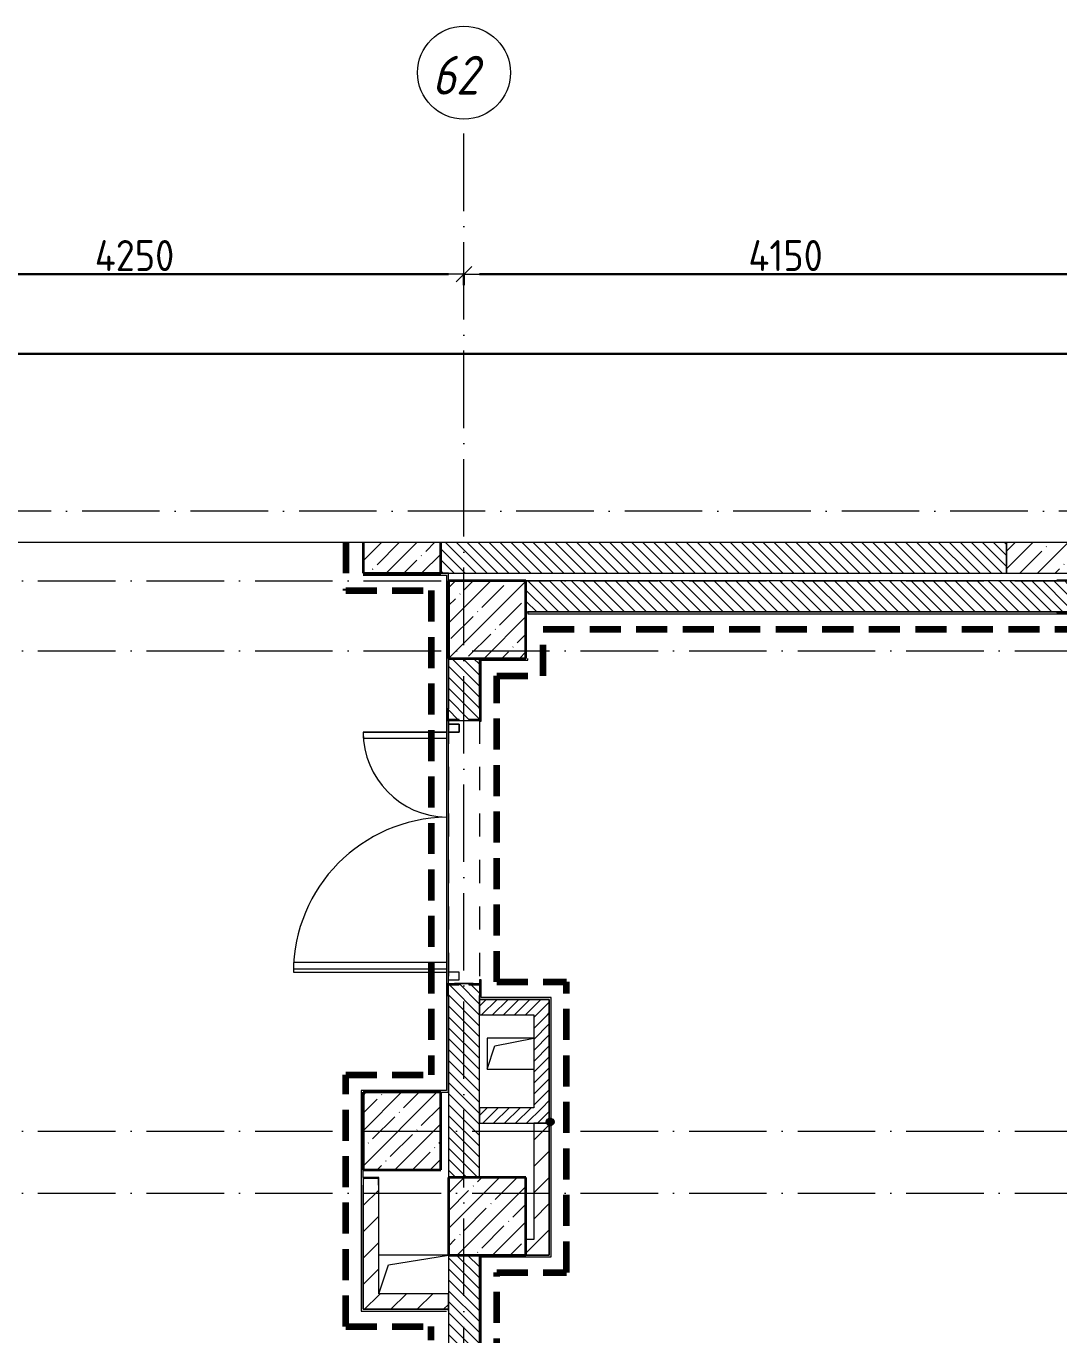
# Model space of a CAD drawing. Header units: millimetres. Extents: x -17017 to 628417, y -109036 to 199237.
# Drawn here: x 82806 to 89467, y -62480 to -54035 of the extents above; entities that cross this region are included whole.
import ezdxf

# ---------------------------------------------------------------- set-up
doc = ezdxf.new("R2010")
doc.units = ezdxf.units.MM
for name, pattern in [('01 Штриховая _2 мм_', [300, 200, -100]), ('50_200_ШТРИХ_1Т_ш5_п1_п1_', [700, 500, -100, 0, -100]), ('Штрих короткий', [300, 150, -150]), ('Штриховая _2 мм - 1 мм_', [300, 200, -100])]:
    doc.linetypes.add(name, pattern=pattern)
for name, color, linetype, lineweight in [('0-1', 7, 'Continuous', 5), ('0-2', 7, 'Continuous', 9), ('Двери', 7, 'Continuous', 9), ('Марки стен', 7, 'Continuous', 9), ('Несущие колонны', 7, 'Continuous', 9), ('Несущие колонны-1', 7, 'Continuous', 35), ('Обобщенные модели', 7, 'Continuous', 9), ('Общие ребра', 7, 'Continuous', 9), ('Оси', 7, 'Continuous', 9), ('Оси-1', 7, 'Continuous', 20), ('Оси-2', 7, '50_200_ШТРИХ_1Т_ш5_п1_п1_', 9), ('Перемычка-1', 7, 'Штрих короткий', 9), ('Размеры', 7, 'Continuous', 15), ('Стены-1', 7, 'Continuous', 13), ('стяжа', 7, 'Continuous', 30), ('Штриховка разреза-1', 7, 'Continuous', 9), ('Элементы узлов', 7, 'Continuous', 9)]:
    doc.layers.add(name, color=color, linetype=linetype, lineweight=lineweight)
doc.layers.add('СТ-1_1', color=7, linetype='Штриховая _2 мм - 1 мм_', lineweight=90, true_color=0x888888)
doc.layers.add('СТ-1_13', color=7, linetype='01 Штриховая _2 мм_', lineweight=90, true_color=0xd5d3c7)
doc.layers.get('0-2').off()
doc.styles.add('ISOCPEUR_I_1', font='isocpeui.ttf', dxfattribs={"width": 0.85, "height": 2.5})
doc.styles.add('СПДС', font='isocpeur.ttf', dxfattribs={"width": 0.9})
doc.dimstyles.new('Размера А3', dxfattribs={"dimtxt": 200, "dimasz": 100, "dimexe": 70, "dimexo": 100, "dimgap": 20, "dimtad": 1, "dimdec": 0, "dimrnd": 10, "dimzin": 0, "dimdsep": 46, "dimtxsty": 'СПДС', "dimblk": 'ARROWHEAD_6', "dimcen": 1, "dimclrd": 256, "dimclre": 256, "dimclrt": 256, "dimazin": 0, "dimtfac": 1, "dimtdec": 0, "dimtmove": 2, "dimatfit": 3, "dimfxl": 1, "dimtolj": 1, "dimtzin": 0, "dimarcsym": 0})
pattern_1 = [(135, (0, 0), (-35.35534, -35.35534), [])]
pattern_2 = [(45, (0, 0), (-84.85281, 84.85281), [])]
pattern_3 = [(45, (0, 0), (-35.35534, 35.35534), [])]

# ---------------------------------------------------------------- blocks, each defined once
blk = doc.blocks.new('Ось сетки - Круг_Ø6_00__ISO-2_5_0_9K_-16731441-АИ2_02_План отделки стен 2-го этажа _Часть 2_')
at = {"layer": 'Оси-1'}
blk.add_circle((0, 0), 3, dxfattribs=at)
blk = doc.blocks.new('ARROWHEAD_6')
at = {"color": 0, "linetype": 'Continuous'}
for p, q in [((0, 0), (-1, 0)), ((-0.5, -0.5), (0.5, 0.5))]:
    blk.add_line(p, q, dxfattribs=at)
blk = doc.blocks.new('*D696')
at = {"layer": 'Defpoints', "color": 0, "transparency": 16777216}
for p in [(81379.9, -55529.4), (85629.9, -55529.4), (85629.9, -55635.4)]:
    blk.add_point(p, dxfattribs=at)
at = {"layer": 'Размеры', "lineweight": -2, "transparency": 16777216}
for p, q in [((81379.9, -55629.4), (81379.9, -55705.4)), ((81479.9, -55635.4), (85529.9, -55635.4)), ((85629.9, -55629.4), (85629.9, -55705.4))]:
    blk.add_line(p, q, dxfattribs=at)
at = {"layer": 'Размеры', "lineweight": -2, "transparency": 16777216, "xscale": 100, "yscale": 100, "zscale": 100, "rotation": 180}
blk.add_blockref('ARROWHEAD_6', (81379.9, -55635.4), dxfattribs=at)
at = {"layer": 'Размеры', "lineweight": -2, "transparency": 16777216, "xscale": 100, "yscale": 100, "zscale": 100}
blk.add_blockref('ARROWHEAD_6', (85629.9, -55635.4), dxfattribs=at)
at = {"layer": 'Размеры', "transparency": 16777216, "insert": (83504.9, -55515.4), "char_height": 200, "width": 2.564, "attachment_point": 5, "style": 'СПДС'}
blk.add_mtext('\\A1;4250', dxfattribs=at)
blk = doc.blocks.new('*D697')
at = {"layer": 'Defpoints', "color": 0, "transparency": 16777216}
for p in [(85629.9, -55529.4), (89779.9, -55529.4), (89779.9, -55635.4)]:
    blk.add_point(p, dxfattribs=at)
at = {"layer": 'Размеры', "lineweight": -2, "transparency": 16777216}
for p, q in [((85629.9, -55629.4), (85629.9, -55705.4)), ((85729.9, -55635.4), (89679.9, -55635.4)), ((89779.9, -55629.4), (89779.9, -55705.4))]:
    blk.add_line(p, q, dxfattribs=at)
at = {"layer": 'Размеры', "lineweight": -2, "transparency": 16777216, "xscale": 100, "yscale": 100, "zscale": 100, "rotation": 180}
blk.add_blockref('ARROWHEAD_6', (85629.9, -55635.4), dxfattribs=at)
at = {"layer": 'Размеры', "lineweight": -2, "transparency": 16777216, "xscale": 100, "yscale": 100, "zscale": 100}
blk.add_blockref('ARROWHEAD_6', (89779.9, -55635.4), dxfattribs=at)
at = {"layer": 'Размеры', "transparency": 16777216, "insert": (87704.9, -55515.4), "char_height": 200, "width": 2.375, "attachment_point": 5, "style": 'СПДС'}
blk.add_mtext('\\A1;4150', dxfattribs=at)
blk = doc.blocks.new('*D699')
at = {"layer": 'Defpoints', "color": 0, "transparency": 16777216}
for p in [(61229.9, -56043.7), (93429.9, -56043.7), (93429.9, -56149.8)]:
    blk.add_point(p, dxfattribs=at)
at = {"layer": 'Размеры', "lineweight": -2, "transparency": 16777216}
for p, q in [((61229.9, -56143.7), (61229.9, -56219.8)), ((61329.9, -56149.8), (93329.9, -56149.8)), ((93429.9, -56143.7), (93429.9, -56219.8))]:
    blk.add_line(p, q, dxfattribs=at)
at = {"layer": 'Размеры', "lineweight": -2, "transparency": 16777216, "xscale": 100, "yscale": 100, "zscale": 100, "rotation": 180}
blk.add_blockref('ARROWHEAD_6', (61229.9, -56149.8), dxfattribs=at)
at = {"layer": 'Размеры', "lineweight": -2, "transparency": 16777216, "xscale": 100, "yscale": 100, "zscale": 100}
blk.add_blockref('ARROWHEAD_6', (93429.9, -56149.8), dxfattribs=at)
at = {"layer": 'Размеры', "transparency": 16777216, "insert": (77329.9, -56029.8), "char_height": 200, "width": 3.111, "attachment_point": 5, "style": 'СПДС'}
blk.add_mtext('\\A1;32200', dxfattribs=at)
blk = doc.blocks.new('BSC_Колонна _Прямоугольная - 500х500-V131-АИ2_02_План отделки стен 2-го этажа _Часть 2_')
at = {"layer": 'Несущие колонны'}
h = blk.add_hatch(dxfattribs=at)
h.set_pattern_fill('FP_131', color=256, style=0, pattern_type=2)
h.set_pattern_definition([(45, (-95850, -48350), (-114.04925, 114.04925), []), (45, (-95735.95, -48350), (-114.04925, 114.04925), [201.613, -40.323, 3.353, -36.97])])
h.paths.add_polyline_path([(-250, -250), (250, -250), (250, 250), (-250, 250)], flags=0)
at = {"layer": 'Несущие колонны-1'}
for p, q in [((250, 250), (-250, 250)), ((-250, 250), (-250, -250)), ((250, -250), (250, 250)), ((-250, -250), (250, -250))]:
    blk.add_line(p, q, dxfattribs=at)
blk = doc.blocks.new('BSC_Колонна _Прямоугольная - 500х500-V133-АИ2_02_План отделки стен 2-го этажа _Часть 2_')
at = {"layer": 'Несущие колонны'}
h = blk.add_hatch(dxfattribs=at)
h.set_pattern_fill('FP_133', color=256, style=0, pattern_type=2)
h.set_pattern_definition([(45, (-95850, -44500), (-114.04925, 114.04925), []), (45, (-95735.95, -44500), (-114.04925, 114.04925), [201.613, -40.323, 3.353, -36.97])])
h.paths.add_polyline_path([(-250, -250), (250, -250), (250, 250), (-250, 250)], flags=0)
at = {"layer": 'Несущие колонны-1'}
for p, q in [((250, 250), (-250, 250)), ((-250, 250), (-250, -250)), ((250, -250), (250, 250)), ((-250, -250), (250, -250))]:
    blk.add_line(p, q, dxfattribs=at)
blk = doc.blocks.new('BSC_Колонна _Прямоугольная - 500х500-V138-АИ2_02_План отделки стен 2-го этажа _Часть 2_')
at = {"layer": 'Несущие колонны'}
h = blk.add_hatch(dxfattribs=at)
h.set_pattern_fill('FP_138', color=256, style=0, pattern_type=2)
h.set_pattern_definition([(45, (-95300, -45050), (-114.04925, 114.04925), []), (45, (-95185.95, -45050), (-114.04925, 114.04925), [201.613, -40.323, 3.353, -36.97])])
h.paths.add_polyline_path([(-250, -250), (250, -250), (250, 250), (-250, 250)], flags=0)
at = {"layer": 'Несущие колонны-1'}
for p, q in [((250, 250), (-250, 250)), ((-250, 250), (-250, -250)), ((250, -250), (250, 250)), ((-250, -250), (250, -250))]:
    blk.add_line(p, q, dxfattribs=at)
blk = doc.blocks.new('BSC_Колонна _Прямоугольная - 500х500-V139-АИ2_02_План отделки стен 2-го этажа _Часть 2_')
at = {"layer": 'Несущие колонны'}
h = blk.add_hatch(dxfattribs=at)
h.set_pattern_fill('FP_139', color=256, style=0, pattern_type=2)
h.set_pattern_definition([(45, (-95300, -48900), (-114.04925, 114.04925), []), (45, (-95185.95, -48900), (-114.04925, 114.04925), [201.613, -40.323, 3.353, -36.97])])
h.paths.add_polyline_path([(-250, -250), (250, -250), (250, -50), (-250, -50)], flags=0)
at = {"layer": 'Несущие колонны-1'}
for p, q in [((-250, -50), (-250, -250)), ((250, -250), (250, -50)), ((-250, -250), (250, -250))]:
    blk.add_line(p, q, dxfattribs=at)
blk = doc.blocks.new('Проем_Дверь_Прямоугольный - 1700х2400h_дверные проемы-28448549-АИ2_02_План отделки стен 2-го этажа _Часть 2_')
at = {"layer": 'Перемычка-1'}
for p, q in [((850, 100), (-850, 100)), ((850, -100), (-850, -100))]:
    blk.add_line(p, q, dxfattribs=at)
blk = doc.blocks.new('Дверь_Витражная_СКБ_2Ст2 - ДВВ_ДАО_СОШ_Классы-26508392-АИ2_02_План отделки стен 2-го этажа _Часть 2_')
at = {"layer": 'Двери'}
for p, q in [((-775, 1035), (-775, 47)), ((775, 585), (775, 47))]:
    blk.add_line(p, q, dxfattribs=at)
for centre, radius, start, end in [((-775, 35), 1000, 0.68952, 90), ((775, 35), 550, 90, 178.74354)]:
    blk.add_arc(centre, radius, start, end, dxfattribs=at)
at = {"layer": 'Элементы узлов'}
for p, q in [((-713, 1035), (-753, 1035)), ((-753, 1035), (-753, 47)), ((-713, 47), (-713, 1035)), ((775, 585), (735, 585)), ((735, 585), (735, 47)), ((775, 47), (775, 585)), ((-825, 35), (-825, -35)), ((-825, 35), (-825, -35)), ((-775, -35), (-775, 35)), ((-775, -35), (-775, 35)), ((775, -35), (775, 35)), ((775, 35), (775, -35)), ((825, 35), (825, -35)), ((825, -35), (825, 35)), ((-825, -35), (-775, -35)), ((-825, -35), (-775, -35)), ((825, -35), (775, -35)), ((775, -35), (825, -35))]:
    blk.add_line(p, q, dxfattribs=at)
blk = doc.blocks.new('Фахверк_СКБ_Уголок - 200_3550-28267367-АИ2_02_План отделки стен 2-го этажа _Часть 2_')
at = {"layer": 'Обобщенные модели'}
for p, q in [((200, 156), (125, 156)), ((125, 156), (125, 81)), ((131, 81), (131, 150)), ((131, 150), (200, 150)), ((200, 150), (200, 156)), ((125, 81), (131, 81)), ((131, 19), (125, 19)), ((125, 19), (125, -56)), ((131, -50), (131, 19)), ((125, -56), (200, -56)), ((200, -50), (131, -50)), ((200, -56), (200, -50))]:
    blk.add_line(p, q, dxfattribs=at)
blk = doc.blocks.new('Фахверк_СКБ_Уголок - 200_3960-28268576-АИ2_02_План отделки стен 2-го этажа _Часть 2_')
at = {"layer": 'Обобщенные модели'}
for p, q in [((200, 156), (125, 156)), ((125, 156), (125, 81)), ((131, 81), (131, 150)), ((131, 150), (200, 150)), ((200, 150), (200, 156)), ((125, 81), (131, 81)), ((131, 19), (125, 19)), ((125, 19), (125, -56)), ((131, -50), (131, 19)), ((125, -56), (200, -56)), ((200, -50), (131, -50)), ((200, -56), (200, -50))]:
    blk.add_line(p, q, dxfattribs=at)
blk = doc.blocks.new('154_Стойка_СКБ_Уголок - СМ-2480_200-28346303-АИ2_02_План отделки стен 2-го этажа _Часть 2_')
at = {"layer": 'Обобщенные модели'}
for p, q in [((125, 156), (125, 81)), ((200, 156), (125, 156)), ((131, 81), (131, 150)), ((131, 150), (200, 150)), ((200, 150), (200, 156)), ((125, 81), (131, 81)), ((131, 19), (125, 19)), ((125, 19), (125, -56)), ((131, -50), (131, 19)), ((125, -56), (200, -56)), ((200, -50), (131, -50)), ((200, -56), (200, -50))]:
    blk.add_line(p, q, dxfattribs=at)
blk = doc.blocks.new('Стойка_Влож_Полоса боковая - Полоса-28213942-АИ2_02_План отделки стен 2-го этажа _Часть 2_')
at = {"layer": 'Обобщенные модели'}
for p, q in [((-5, 60), (0, 60)), ((-5, -60), (-5, 60)), ((0, 31), (0, -31)), ((0, -60), (-5, -60))]:
    blk.add_line(p, q, dxfattribs=at)
blk = doc.blocks.new('154_Фахверк_СКБ_Швеллер - Тип_100_3960-28318856-АИ2_02_План отделки стен 2-го этажа _Часть 2_')
at = {"layer": 'Обобщенные модели'}
for p, q in [((175, 50), (125, 50)), ((125, 50), (125, -50)), ((128, 47), (175, 47)), ((128, -47), (128, 47)), ((175, 47), (175, 50)), ((125, -50), (175, -50)), ((175, -47), (128, -47)), ((175, -50), (175, -47))]:
    blk.add_line(p, q, dxfattribs=at)
blk = doc.blocks.new('AR_Отверстие прямоугольное _в плите_ - AR_Отверстие прямоугольное _в плите_-30423629-АИ2_02_План отделки стен 2-го этажа _Часть 2_')
at = {"layer": 'Обобщенные модели'}
for p, q in [((150, 100), (-150, 100)), ((-150, 100), (-150, -100)), ((-100, 50), (150, 100)), ((-150, -100), (-100, 50)), ((-150, -100), (150, -100))]:
    blk.add_line(p, q, dxfattribs=at)
blk = doc.blocks.new('AR_Отверстие прямоугольное _в плите_ - AR_Отверстие прямоугольное _в плите_-30552830-АИ2_02_План отделки стен 2-го этажа _Часть 2_')
at = {"layer": 'Обобщенные модели'}
for p, q in [((225, 125), (-225, 125)), ((-162.5, 62.5), (225, 125)), ((-225, -125), (-162.5, 62.5))]:
    blk.add_line(p, q, dxfattribs=at)
blk = doc.blocks.new('0125-Р-ОО-Ш2-АР-о_23_10_2024_rvt-1-АИ2_02_План отделки стен 2-го этажа _Часть 2_')
at = {"layer": 'Штриховка разреза-1'}
h = blk.add_hatch(dxfattribs=at)
h.set_pattern_fill('FP_2', color=256, style=0, pattern_type=2)
h.set_pattern_definition(pattern_1)
h.paths.add_polyline_path([(99200, 48650), (99200, 48850), (95550, 48850), (95550, 48650), (98474.1, 48650)], flags=0)
h = blk.add_hatch(dxfattribs=at)
h.set_pattern_fill('FP_1', color=256, style=0, pattern_type=2)
h.set_pattern_definition([(45, (0, 0), (-114.04925, 114.04925), []), (45, (114.05, 0), (-114.04925, 114.04925), [201.612, -40.322, 3.353, -36.97])])
h.paths.add_polyline_path([(103600, 48650), (103600, 48850), (99200, 48850), (99200, 48650), (103134.1, 48650)], flags=0)
h = blk.add_hatch(dxfattribs=at)
h.set_pattern_fill('FP_2', color=256, style=0, pattern_type=2)
h.set_pattern_definition(pattern_1)
h.paths.add_polyline_path([(103100, 48400), (103100, 48600), (99600, 48600), (99600, 48531), (99594, 48531), (99594, 48600), (96100, 48600), (96100, 48400), (99594, 48400), (99594, 48469), (99600, 48469), (99600, 48400), (102202.1, 48400)], flags=0)
h = blk.add_hatch(dxfattribs=at)
h.set_pattern_fill('FP_2', color=256, style=0, pattern_type=2)
h.set_pattern_definition(pattern_1)
h.paths.add_polyline_path([(95600, 44750), (95800, 44750), (95799, 45994), (95731, 45994), (95731, 46000), (95669, 46000), (95669, 45994), (95600, 45994), (95600, 45770.8)], flags=0)
h.paths.add_polyline_path([(95731, 47700), (95731, 47706), (95800, 47706), (95800, 48100), (95600, 48100), (95600, 47706), (95669, 47706), (95669, 47700)], flags=0)
h = blk.add_hatch(dxfattribs=at)
h.set_pattern_fill('FP_92', color=256, style=0, pattern_type=2)
h.set_pattern_definition(pattern_3)
h.paths.add_polyline_path([(96250, 45800), (96250, 45900), (95800, 45900), (95800, 45800), (96150, 45800)], flags=0)
h = blk.add_hatch(dxfattribs=at)
h.set_pattern_fill('FP_92', color=256, style=0, pattern_type=2)
h.set_pattern_definition(pattern_3)
h.paths.add_polyline_path([(96250, 45200), (96250, 45800), (96150, 45800), (96150, 45200)], flags=0)
h = blk.add_hatch(dxfattribs=at)
h.set_pattern_fill('FP_92', color=256, style=0, pattern_type=2)
h.set_pattern_definition(pattern_3)
h.paths.add_polyline_path([(96250, 45100), (96250, 45200), (95800, 45200), (95800, 45100)], flags=0)
h = blk.add_hatch(dxfattribs=at)
h.set_pattern_fill('FP_3', color=256, style=0, pattern_type=2)
h.set_pattern_definition(pattern_2)
h.paths.add_polyline_path([(96250, 44350), (96250, 45100), (96150, 45100), (96150, 44350)], flags=0)
h = blk.add_hatch(dxfattribs=at)
h.set_pattern_fill('FP_3', color=256, style=0, pattern_type=2)
h.set_pattern_definition(pattern_2)
h.paths.add_polyline_path([(95050, 43900), (95150, 43900), (95150, 44700), (95147, 44700), (95147, 44747), (95053, 44747), (95053, 44700), (95050, 44700), (95050, 43922.7)], flags=0)
h = blk.add_hatch(dxfattribs=at)
h.set_pattern_fill('FP_3', color=256, style=0, pattern_type=2)
h.set_pattern_definition(pattern_2)
h.paths.add_polyline_path([(96250, 44250), (96250, 44350), (96100, 44350), (96100, 44250)], flags=0)
h = blk.add_hatch(dxfattribs=at)
h.set_pattern_fill('FP_2', color=256, style=0, pattern_type=2)
h.set_pattern_definition(pattern_1)
h.paths.add_polyline_path([(95600, 39400), (95800, 39400), (95800, 41144), (95731, 41144), (95731, 41150), (95669, 41150), (95669, 41144), (95600, 41144), (95600, 40226.6)], flags=0)
h.paths.add_polyline_path([(95760, 41150), (95800, 41150), (95800, 42050), (95760, 42050), (95760, 42045), (95640, 42045), (95640, 42050), (95600, 42050), (95600, 42020), (95670, 42020), (95670, 41180), (95600, 41180), (95600, 41150), (95640, 41150), (95640, 41155), (95760, 41155)], flags=0)
h.paths.add_polyline_path([(95670, 42050), (95731, 42050), (95731, 42056), (95800, 42056), (95800, 44250), (95600, 44250), (95600, 42056), (95669, 42056), (95669, 42050)], flags=0)
h = blk.add_hatch(dxfattribs=at)
h.set_pattern_fill('FP_3', color=256, style=0, pattern_type=2)
h.set_pattern_definition(pattern_2)
h.paths.add_polyline_path([(95600, 43900), (95600, 44000), (95150, 44000), (95150, 43900)], flags=0)
at = {"layer": 'Стены-1'}
for p, q in [((99200, 48650), (99200, 48850)), ((99200, 48850), (99200, 48650)), ((95550, 48650), (99200, 48650)), ((99200, 48650), (103600, 48650)), ((99525, 48600), (96100, 48600)), ((96100, 48400), (99525, 48400)), ((95600, 48100), (95600, 47775)), ((95800, 47775), (95800, 48100)), ((95669, 47700), (95731, 47700)), ((95600, 45925), (95600, 44750)), ((95800, 44750), (95800, 45925)), ((96250, 45900), (95800, 45900)), ((95800, 45900), (95800, 45800)), ((96250, 45800), (96250, 45900)), ((95800, 45800), (96150, 45800)), ((96150, 45800), (96150, 45200)), ((96250, 45200), (96250, 45800)), ((96150, 45200), (95800, 45200)), ((95800, 45200), (95800, 45100)), ((96250, 45100), (96250, 45200)), ((95800, 45100), (96250, 45100)), ((96250, 45100), (96150, 45100)), ((96150, 45100), (96150, 44350)), ((96250, 44350), (96250, 45100)), ((95050, 44700), (95050, 43900)), ((95150, 44000), (95150, 44700)), ((96150, 44350), (96100, 44350)), ((96250, 44250), (96250, 44350)), ((95600, 44250), (95600, 42125)), ((95800, 42125), (95800, 44250)), ((96100, 44250), (96250, 44250)), ((95600, 44000), (95150, 44000)), ((95600, 43900), (95600, 44000)), ((95050, 43900), (95150, 43900)), ((95150, 43900), (95600, 43900))]:
    blk.add_line(p, q, dxfattribs=at)
at = {"layer": '0-2'}
for name, p in [('BSC_Колонна _Прямоугольная - 500х500-V139-АИ2_02_План отделки стен 2-го этажа _Часть 2_', (95300, 48900)), ('BSC_Колонна _Прямоугольная - 500х500-V131-АИ2_02_План отделки стен 2-го этажа _Часть 2_', (95850, 48350)), ('AR_Отверстие прямоугольное _в плите_ - AR_Отверстие прямоугольное _в плите_-30423629-АИ2_02_План отделки стен 2-го этажа _Часть 2_', (96000, 45550)), ('BSC_Колонна _Прямоугольная - 500х500-V138-АИ2_02_План отделки стен 2-го этажа _Часть 2_', (95300, 45050)), ('BSC_Колонна _Прямоугольная - 500х500-V133-АИ2_02_План отделки стен 2-го этажа _Часть 2_', (95850, 44500)), ('AR_Отверстие прямоугольное _в плите_ - AR_Отверстие прямоугольное _в плите_-30552830-АИ2_02_План отделки стен 2-го этажа _Часть 2_', (95375, 44125))]:
    blk.add_blockref(name, p, dxfattribs=at)
for name, p, rotation in [('Фахверк_СКБ_Уголок - 200_3550-28267367-АИ2_02_План отделки стен 2-го этажа _Часть 2_', (99725, 48550), 180), ('Фахверк_СКБ_Уголок - 200_3960-28268576-АИ2_02_План отделки стен 2-го этажа _Часть 2_', (95750, 47575), 89.9999999999999), ('Дверь_Витражная_СКБ_2Ст2 - ДВВ_ДАО_СОШ_Классы-26508392-АИ2_02_План отделки стен 2-го этажа _Часть 2_', (95635, 46850), 89.9999999999978), ('Проем_Дверь_Прямоугольный - 1700х2400h_дверные проемы-28448549-АИ2_02_План отделки стен 2-го этажа _Часть 2_', (95700, 46850), 89.9999999999999), ('154_Стойка_СКБ_Уголок - СМ-2480_200-28346303-АИ2_02_План отделки стен 2-го этажа _Часть 2_', (95650, 46125), 269.9999999999999), ('Стойка_Влож_Полоса боковая - Полоса-28213942-АИ2_02_План отделки стен 2-го этажа _Часть 2_', (95700, 46000), 269.9999999999999), ('154_Фахверк_СКБ_Швеллер - Тип_100_3960-28318856-АИ2_02_План отделки стен 2-го этажа _Часть 2_', (95100, 44875), 270)]:
    blk.add_blockref(name, p, dxfattribs=dict(at, rotation=rotation))
blk = doc.blocks.new('DET_Линия разрыва - По умолчанию-18881922-АИ2_02_План отделки стен 2-го этажа _Часть 2_')
at = {"layer": 'Элементы узлов'}
blk.add_line((-224, 0), (-16354.1, 0), dxfattribs=at)
blk = doc.blocks.new('2ч2эт')
at = {"layer": 'Марки стен'}
h = blk.add_hatch(color=256, dxfattribs=at)
edge = h.paths.add_edge_path(flags=0)
edge.add_arc((86185.9, -61106.3), 25, 0, 360)
blk.add_circle((86185.9, -61106.3), 25, dxfattribs=at)
at = {"layer": 'Общие ребра'}
blk.add_line((86041.9, -57815.3), (86041.9, -57827.3), dxfattribs=at)
at = {"layer": 'СТ-1_1'}
for p, q in [((84867.9, -57365.3), (84867.9, -57677.3)), ((84867.9, -57677.3), (85417.9, -57677.3)), ((85417.9, -57677.3), (85417.9, -60803.3)), ((86141.9, -58227.3), (86141.9, -57927.3)), ((86141.9, -58227.3), (86141.9, -57927.3)), ((85841.9, -60203.3), (85841.9, -58227.3)), ((85841.9, -58227.3), (86141.9, -58227.3)), ((85841.9, -60203.3), (85841.9, -58227.3)), ((85841.9, -58227.3), (86141.9, -58227.3)), ((85841.9, -60203.3), (86291.9, -60203.3)), ((85841.9, -60203.3), (86291.9, -60203.3)), ((86291.9, -62077.3), (86291.9, -60203.3)), ((86291.9, -62077.3), (86291.9, -60203.3)), ((84867.9, -60803.3), (85417.9, -60803.3)), ((84867.9, -62427.3), (84867.9, -60803.3)), ((85841.9, -65103.3), (85841.9, -62077.3)), ((85841.9, -62077.3), (86291.9, -62077.3)), ((85841.9, -65103.3), (85841.9, -62077.3)), ((85841.9, -62077.3), (86291.9, -62077.3)), ((84867.9, -62427.3), (85417.9, -62427.3)), ((85417.9, -79315.3), (85417.9, -62427.3))]:
    blk.add_line(p, q, dxfattribs=at)
at = {"layer": 'СТ-1_13'}
blk.add_line((86141.9, -57927.3), (92917.9, -57927.3), dxfattribs=at)
blk.add_line((86141.9, -57927.3), (92917.9, -57927.3), dxfattribs=at)
at = {"layer": 'Стены-1'}
for p, q in [((84979.9, -57577.3), (85517.9, -57577.3)), ((85529.9, -57565.3), (85479.9, -57565.3)), ((85517.9, -57577.3), (85517.9, -60903.3)), ((85529.9, -57615.3), (85529.9, -57565.3)), ((89454.9, -57815.3), (86041.9, -57815.3)), ((86041.9, -57827.3), (93017.9, -57827.3)), ((85529.9, -58440.3), (85529.9, -58115.3)), ((85729.9, -58115.3), (85729.9, -58440.3)), ((85741.9, -58519.3), (85741.9, -58127.3)), ((85741.9, -58127.3), (86041.9, -58127.3)), ((86041.9, -58127.3), (86041.9, -58115.3)), ((85529.9, -60215.3), (85529.9, -58515.3)), ((85729.9, -58515.3), (85729.9, -58519.3)), ((85729.9, -58519.3), (85741.9, -58519.3)), ((85741.9, -60190.3), (85729.9, -60190.3)), ((85729.9, -60190.3), (85729.9, -60215.3)), ((85741.9, -60303.3), (85741.9, -60190.3)), ((85529.9, -60915.3), (85529.9, -60290.3)), ((85729.9, -60290.3), (85729.9, -60315.3)), ((85729.9, -60315.3), (86179.9, -60315.3)), ((86191.9, -60303.3), (85741.9, -60303.3)), ((86179.9, -60315.3), (86179.9, -61965.3)), ((86191.9, -61977.3), (86191.9, -60303.3)), ((85517.9, -60903.3), (84967.9, -60903.3)), ((84967.9, -60903.3), (84967.9, -62327.3)), ((85479.9, -60915.3), (85529.9, -60915.3)), ((84979.9, -61465.3), (84979.9, -61415.3)), ((84979.9, -62315.3), (84979.9, -61515.3)), ((85729.9, -61965.3), (85729.9, -64090.3)), ((85741.9, -65153.3), (85741.9, -61977.3)), ((85741.9, -61977.3), (86191.9, -61977.3)), ((86179.9, -61965.3), (86029.9, -61965.3)), ((85529.9, -62315.3), (84979.9, -62315.3)), ((85529.9, -62327.3), (85529.9, -62315.3)), ((84967.9, -62327.3), (85517.9, -62327.3))]:
    blk.add_line(p, q, dxfattribs=at)
at = {"layer": '0-1'}
blk.add_blockref('0125-Р-ОО-Ш2-АР-о_23_10_2024_rvt-1-АИ2_02_План отделки стен 2-го этажа _Часть 2_', (-10070.1, -106215.3), dxfattribs=at)
at = {"layer": 'Элементы узлов', "rotation": 180}
blk.add_blockref('DET_Линия разрыва - По умолчанию-18881922-АИ2_02_План отделки стен 2-го этажа _Часть 2_', (79282.9, -57365.3), dxfattribs=at)
blk = doc.blocks.new('ось2эт')
at = {"layer": 'Оси-2'}
for p, q in [((85629.9, -108435.9), (85629.9, -54635.1)), ((94868.3, -57165.3), (66779.9, -57165.3)), ((66779.9, -57615.3), (96138.3, -57615.3)), ((66779.9, -58065.3), (94868.3, -58065.3)), ((66779.9, -61165.3), (94868.3, -61165.3)), ((66779.9, -61565.3), (96138.3, -61565.3))]:
    blk.add_line(p, q, dxfattribs=at)
at = {"layer": 'Оси-1', "xscale": 99.99999999999993, "yscale": 99.99999999999993, "zscale": 99.99999999999993}
blk.add_blockref('Ось сетки - Круг_Ø6_00__ISO-2_5_0_9K_-16731441-АИ2_02_План отделки стен 2-го этажа _Часть 2_', (85629.9, -54335.1), dxfattribs=at)
at = {"layer": 'Оси', "insert": (85425, -54226.3), "char_height": 250, "width": 404.05, "attachment_point": 1, "style": 'ISOCPEUR_I_1'}
blk.add_mtext('62', dxfattribs=at)
at = {"layer": 'Размеры'}
for base, p1, p2, picture, middle in [((85629.9, -55635.4), (81379.9, -55529.4), (85629.9, -55529.4), '*D696', (83504.9, -55515.4)), ((89779.9, -55635.4), (85629.9, -55529.4), (89779.9, -55529.4), '*D697', (87704.9, -55515.4)), ((93429.9, -56149.8), (61229.9, -56043.7), (93429.9, -56043.7), '*D699', (77329.9, -56029.8))]:
    dim = blk.add_linear_dim(base=base, p1=p1, p2=p2, dimstyle='Размера А3', dxfattribs=at)
    dim.commit()
    dim.dimension.update_dxf_attribs({"geometry": picture, "text_midpoint": middle})

msp = doc.modelspace()

# ---------------------------------------------------------------- block references
at = {"layer": 'стяжа'}
for name in ['ось2эт', '2ч2эт']:
    msp.add_blockref(name, (0, 0), dxfattribs=at)

doc.saveas('drawing.dxf')
